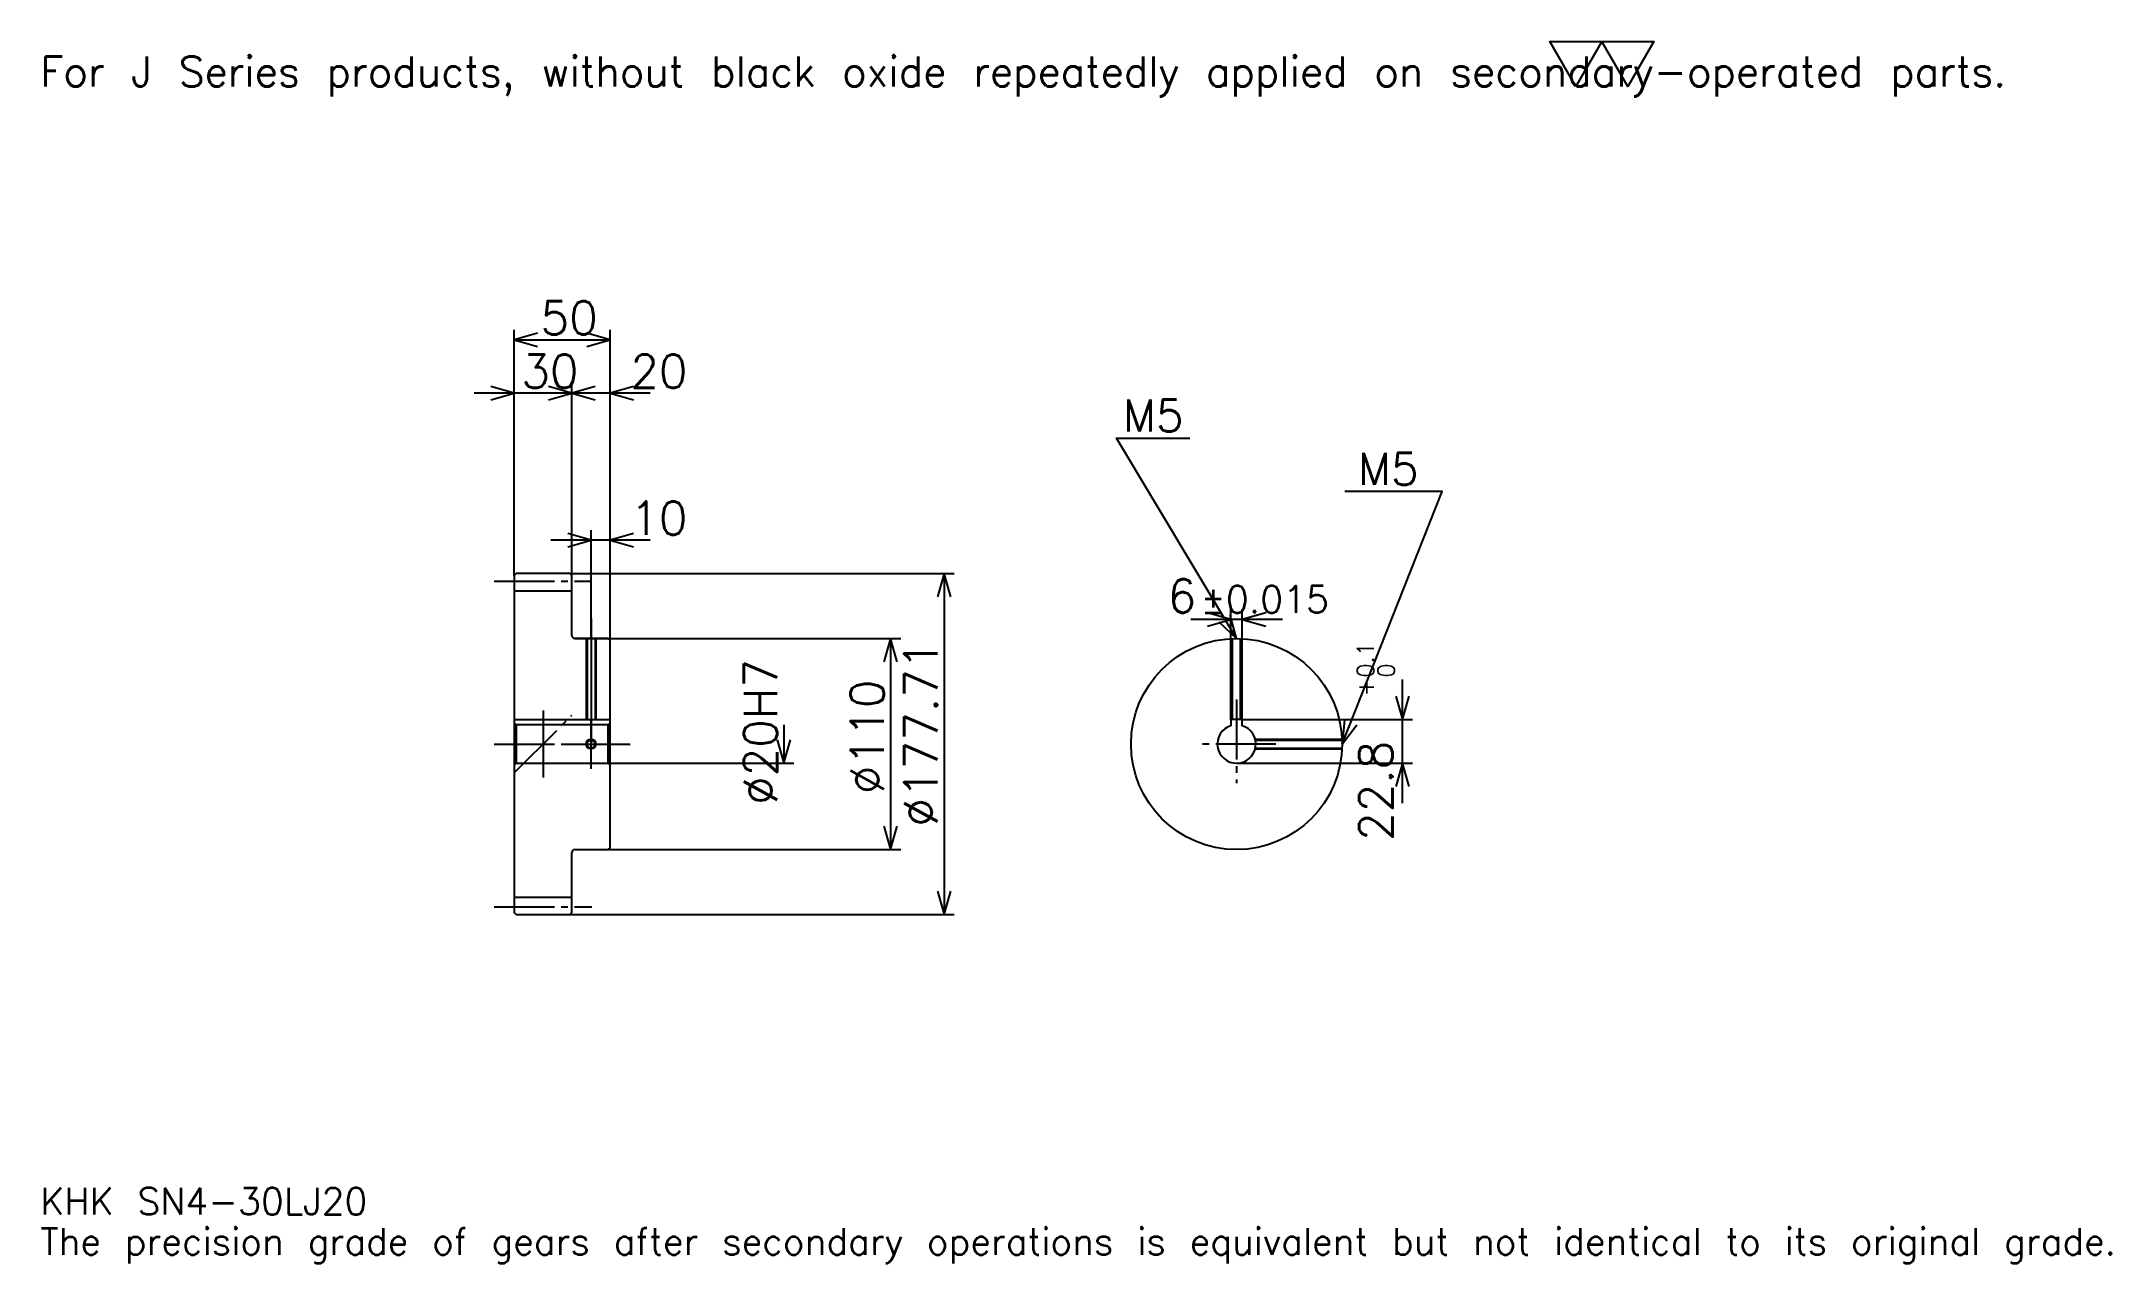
# Model space of a CAD drawing. Extents: x 35 to 1114, y 13 to 650.
import ezdxf

# ---------------------------------------------------------------- set-up
doc = ezdxf.new("R2010")
doc.units = 0
doc.linetypes.add('DASHDOT', pattern=[41.739131, 31.304348, -3.478261, 3.478261, -3.478261])
doc.layers.get('0').update_dxf_attribs({"linetype": 'CONTINUOUS'})
doc.layers.add('DASHDOT', color=6, linetype='DASHDOT')
doc.styles.add('KANJI', font='TXT', dxfattribs={"bigfont": 'BIGFONT'})

msp = doc.modelspace()

# ---------------------------------------------------------------- linework, layer by layer
at = {"color": 5}
for p, q in [((281.739136, 372.331055), (281.739136, 499.287598)), ((331.739136, 372.331055), (331.739136, 499.287598)), ((281.739136, 494.07019), (331.739136, 494.07019)), ((332.608704, 466.24411), (260.869568, 466.24411)), ((352.608704, 466.24411), (290.869568, 466.24411)), ((311.739136, 372.331055), (311.739136, 471.461487)), ((352.608704, 389.722382), (300.869568, 389.722382)), ((321.739136, 372.331055), (321.739136, 394.939758)), ((281.739136, 371.331055), (281.739136, 372.331055)), ((310.739136, 372.331055), (331.739136, 372.331055)), ((311.739136, 371.331055), (311.739136, 372.331055)), ((321.739136, 338.478271), (321.739136, 372.331055)), ((321.739136, 338.478271), (321.739136, 372.331055)), ((331.739136, 372.331055), (510.869568, 372.331055)), ((331.739136, 337.478271), (331.739136, 372.331055)), ((505.652161, 372.331055), (505.652161, 194.625473)), ((681.913086, 348.452179), (634.17395, 348.452179)), ((655.043457, 296.278259), (655.043457, 353.669586)), ((661.043457, 296.278259), (661.043457, 353.669586)), ((313.239136, 338.478271), (331.739136, 338.478271)), ((331.739136, 338.478271), (483.043488, 338.478271)), ((477.826111, 338.478271), (477.826111, 228.478271)), ((744.521729, 252.608704), (744.521729, 317.147827)), ((422.17392, 293.478271), (422.17392, 273.478271)), ((661.043457, 296.278259), (749.739136, 296.278259)), ((331.739136, 273.478271), (427.391296, 273.478271)), ((658.043457, 273.478271), (749.739136, 273.478271)), ((313.239136, 228.478271), (331.739136, 228.478271)), ((331.739136, 228.478271), (483.043488, 228.478271)), ((310.739136, 194.625473), (331.739136, 194.625473)), ((331.739136, 194.625473), (510.869568, 194.625473))]:
    msp.add_line(p, q, dxfattribs=at)
at = {"color": 4}
for p, q in [((281.739136, 363.331055), (311.739136, 363.331055)), ((281.739136, 296.278259), (331.739136, 296.278259)), ((282.739136, 293.478271), (282.739136, 273.478271)), ((330.739136, 293.478271), (331.739136, 294.478271)), ((330.739136, 273.478271), (331.739136, 272.478271)), ((281.739136, 203.625473), (311.739136, 203.625473))]:
    msp.add_line(p, q, dxfattribs=at)
at = {"color": 7}
msp.add_line((296.739136, 300.869568), (296.739136, 266.086975), dxfattribs=at)
msp.add_lwpolyline([(834.782593, 626.086975), (821.217346, 649.600037), (875.478271, 649.600037), (861.913025, 626.086975), (848.347839, 649.600037), (834.782593, 626.086975)], dxfattribs=at)
at = {"color": 5}
for points in [[(293.913055, 497.548462), (281.739136, 494.07019), (293.913055, 490.591919)], [(319.565216, 490.591919), (331.739136, 494.07019), (319.565216, 497.548462)], [(269.565216, 462.765869), (281.739136, 466.24411), (269.565216, 469.722351)], [(299.565216, 462.765869), (311.739136, 466.24411), (299.565216, 469.722351)], [(323.913055, 469.722351), (311.739136, 466.24411), (323.913055, 462.765869)], [(343.913055, 469.722351), (331.739136, 466.24411), (343.913055, 462.765869)], [(658.043457, 338.478271), (595.434814, 442.826111), (633.695679, 442.826111)], [(713.043457, 283.478271), (765.217407, 415), (714.434814, 415)], [(309.565216, 386.24411), (321.739136, 389.722382), (309.565216, 393.200623)], [(343.913055, 393.200623), (331.739136, 389.722382), (343.913055, 386.24411)], [(509.130432, 360.157166), (505.652161, 372.331055), (502.17392, 360.157166)], [(642.869568, 344.973938), (655.043457, 348.452179), (642.869568, 351.93045)], [(648.797485, 347.127777), (658.043457, 338.478271), (654.762634, 350.706848)], [(673.217407, 351.93045), (661.043457, 348.452179), (673.217407, 344.973938)], [(481.304352, 326.304352), (477.826111, 338.478271), (474.347839, 326.304352)], [(741.043457, 308.452179), (744.521729, 296.278259), (748, 308.452179)], [(714.299316, 296.076904), (713.043457, 283.478271), (720.765625, 293.511749)], [(418.695679, 285.652191), (422.17392, 273.478271), (425.652161, 285.652191)], [(748, 261.304352), (744.521729, 273.478271), (741.043457, 261.304352)], [(474.347839, 240.652191), (477.826111, 228.478271), (481.304352, 240.652191)], [(502.17392, 206.799377), (505.652161, 194.625473), (509.130432, 206.799377)]]:
    msp.add_lwpolyline(points, dxfattribs=at)
at = {"color": 4}
for points in [[(311.739136, 339.978271), (311.739136, 371.331055), (310.739136, 372.331055), (282.739136, 372.331055), (281.739136, 371.331055), (281.739136, 272.478271)], [(313.239136, 228.478271), (330.739136, 228.478271), (331.739136, 229.478271), (331.739136, 337.478271), (330.739136, 338.478271), (313.239136, 338.478271)], [(319.239136, 338.478271), (319.239136, 296.278259)], [(319.674133, 338.478271), (319.674133, 296.278259)], [(323.804138, 338.478271), (323.804138, 296.278259)], [(324.239136, 338.478271), (324.239136, 296.278259)], [(655.543457, 296.278259), (655.543457, 338.421417)], [(655.978516, 296.278259), (655.978516, 338.439484)], [(660.108521, 296.278259), (660.108521, 338.439484)], [(660.543457, 296.278259), (660.543457, 338.421417)], [(281.739136, 272.478271), (282.739136, 273.478271), (330.739136, 273.478271), (330.739136, 293.478271), (282.739136, 293.478271), (281.739136, 294.478271)], [(661.043457, 293.01767), (661.043457, 296.278259), (655.043457, 296.278259), (655.043457, 293.01767)], [(667.725952, 285.978271), (712.986633, 285.978271)], [(667.725952, 280.978271), (712.986633, 280.978271)], [(667.827942, 285.543274), (713.0047, 285.543274)], [(667.827942, 281.413269), (713.0047, 281.413269)], [(281.739136, 272.478271), (281.739136, 195.625473), (282.739136, 194.625473), (310.739136, 194.625473), (311.739136, 195.625473), (311.739136, 226.978271)]]:
    msp.add_lwpolyline(points, dxfattribs=at)
for centre, radius in [((658.043457, 283.478271), 55), ((321.739136, 283.478271), 2.065)]:
    msp.add_circle(centre, radius, dxfattribs=at)
at = {"color": 7}
msp.add_circle((321.739136, 283.478271), 2.5, dxfattribs=at)
at = {"color": 4}
for centre, radius, start, end in [((313.239136, 339.978271), 1.5, 180, 270), ((658.043457, 283.478271), 10, 107.457602748, 72.542397252), ((313.239136, 226.978271), 1.5, 90, 180)]:
    msp.add_arc(centre, radius, start, end, dxfattribs=at)
at = {"layer": 'DASHDOT', "color": 7}
for p, q in [((271.304352, 368.331055), (322.17392, 368.331055)), ((321.739136, 338.478271), (321.739136, 283.478271)), ((658.043457, 306.713043), (658.043457, 263.043488)), ((281.739136, 268.478271), (311.739136, 298.478271)), ((271.304352, 283.478271), (342.17392, 283.478271)), ((678.478271, 283.478271), (637.608704, 283.478271)), ((271.304352, 198.625473), (322.17392, 198.625473))]:
    msp.add_line(p, q, dxfattribs=at)
for points in [[(321.739136, 348.913055), (321.739136, 285.843475)], [(321.739136, 270.543488), (321.739136, 296.413055)], [(308.804352, 283.478271), (334.67392, 283.478271)]]:
    msp.add_lwpolyline(points, dxfattribs=at)

# ---------------------------------------------------------------- texts
at = {"color": 7, "style": 'KANJI'}
for s, height, p in [('For J Series products, without black oxide repeatedly applied on secondary-operated parts.', 15.652174, (34.782608, 626.086975)), ('50', 17.391304, (295.434784, 496.852783)), ('30', 17.391304, (285.434784, 469.026733)), ('20', 17.391304, (342.17392, 469.026733)), ('M5', 16.695653, (598.913086, 446.304352)), ('M5', 16.695653, (721.391357, 418.478271)), ('10', 17.391304, (342.17392, 392.504974)), ('6', 17.391304, (622.144409, 351.93045)), ('%%p0.015', 13.913043, (639.359619, 351.93045)), ('KHK SN4-30LJ20', 13.913043, (34.782608, 38.260868)), ('The precision grade of gears after secondary operations is equivalent but not identical to its original grade.', 13.913043, (34.782608, 17.391304))]:
    msp.add_text(s, height=height, dxfattribs=at).set_placement(p)
for s, height, p in [('%%c20H7', 17.391304, (418.695679, 251.739136)), ('%%c177.71', 17.391304, (502.17392, 240.434799)), ('0.1', 8.695652, (729.565247, 318.025024)), ('0', 8.695652, (740.347839, 318.025024)), ('%%c110', 17.391304, (474.347839, 257.391296)), ('+', 8.695652, (729.565247, 308.285889)), ('22.8', 17.391304, (739.304382, 233.00943))]:
    msp.add_text(s, height=height, rotation=90, dxfattribs=at).set_placement(p)

doc.saveas('drawing.dxf')
